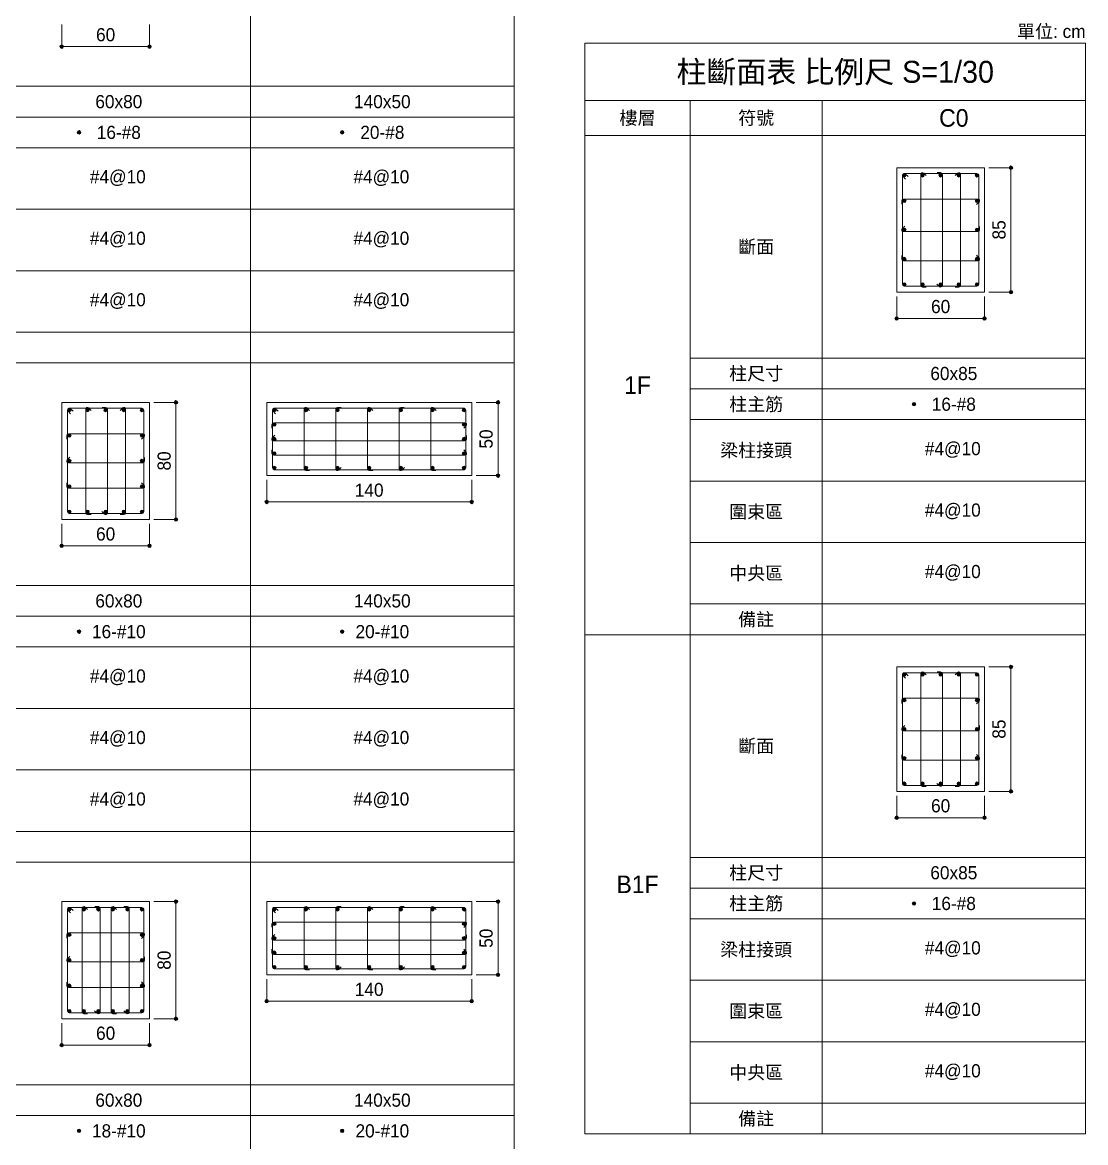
# Model space of a CAD drawing. Header units: millimetres. Extents: x 3243 to 4841, y 1871 to 4207.
# Drawn here: x 4042 to 4841, y 2785 to 3627 of the extents above; entities that cross this region are included whole.
import ezdxf
from ezdxf.enums import TextEntityAlignment as Align

# ---------------------------------------------------------------- set-up
doc = ezdxf.new("R2010")
doc.units = ezdxf.units.MM
for name, color, linetype, lineweight in [('101', 1, 'Continuous', 0), ('26', 1, 'Continuous', 15), ('27', 3, 'Continuous', 15), ('DIM', 7, 'Continuous', 15), ('FL', 4, 'Continuous', 0), ('MAIN', 2, 'Continuous', 15), ('MAINBAR', 2, 'Continuous', 0), ('SECTTXT', 2, 'Continuous', 0), ('STIRRUP', 2, 'Continuous', 15), ('SYMBOL', 7, 'Continuous', 0), ('TEXT', 2, 'Continuous', 0), ('TIES', 3, 'Continuous', 0)]:
    doc.layers.add(name, color=color, linetype=linetype, lineweight=lineweight)
doc.styles.add('圖名', font='', dxfattribs={"height": 50})
doc.styles.add('斷面標註30', font='', dxfattribs={"height": 30})
doc.styles.add('構件符號', font='', dxfattribs={"height": 40})
doc.styles.add('樓層符號', font='', dxfattribs={"height": 40})
doc.styles.add('註解', font='', dxfattribs={"height": 40})
doc.styles.add('項目欄', font='', dxfattribs={"height": 30})
doc.styles.get('圖名').set_extended_font_data('新細明體')
doc.styles.get('斷面標註30').set_extended_font_data('新細明體')
doc.styles.get('構件符號').set_extended_font_data('新細明體')
doc.styles.get('樓層符號').set_extended_font_data('新細明體')
doc.styles.get('註解').set_extended_font_data('新細明體')
doc.styles.get('項目欄').set_extended_font_data('新細明體')

# ---------------------------------------------------------------- blocks, each defined once
blk = doc.blocks.new('VDDIM_CIRCLE')
h = blk.add_hatch(color=256)
edge = h.paths.add_edge_path()
edge.add_arc((0, 0), 0.5, 0, 180)
edge.add_arc((0, 0), 0.5, 180, 360)
h = blk.add_hatch(color=256)
edge = h.paths.add_edge_path()
edge.add_arc((0, 0), 0.5, 0, 180)
edge.add_arc((0, 0), 0.5, 180, 360)
blk.add_line((-0.5, 0), (-1, 0))
blk.add_line((-0.5, 0), (-1, 0))
blk.add_circle((0, 0), 0.5)
blk.add_circle((0, 0), 0.5)

msp = doc.modelspace()

# ---------------------------------------------------------------- hatches: boundary and pattern name
at = {"layer": 'MAIN'}
h = msp.add_hatch(color=256, dxfattribs=at)
edge = h.paths.add_edge_path()
edge.add_arc((4084.79, 3544.66), 1.32, 0, 180)
edge.add_arc((4084.79, 3544.66), 1.32, 180, 360)
h = msp.add_hatch(color=256, dxfattribs=at)
edge = h.paths.add_edge_path()
edge.add_arc((4282.54, 3544.66), 1.32, 0, 180)
edge.add_arc((4282.54, 3544.66), 1.32, 180, 360)
h = msp.add_hatch(color=256, dxfattribs=at)
edge = h.paths.add_edge_path()
edge.add_arc((4704.85, 3512.4), 1.32, 0, 180)
edge.add_arc((4704.85, 3512.4), 1.32, 180, 360)
h = msp.add_hatch(color=256, dxfattribs=at)
edge = h.paths.add_edge_path()
edge.add_arc((4718.49, 3512.4), 1.32, 0, 180)
edge.add_arc((4718.49, 3512.4), 1.32, 180, 360)
h = msp.add_hatch(color=256, dxfattribs=at)
edge = h.paths.add_edge_path()
edge.add_arc((4732.13, 3512.4), 1.32, 0, 180)
edge.add_arc((4732.13, 3512.4), 1.32, 180, 360)
h = msp.add_hatch(color=256, dxfattribs=at)
edge = h.paths.add_edge_path()
edge.add_arc((4745.77, 3512.4), 1.32, 0, 180)
edge.add_arc((4745.77, 3512.4), 1.32, 180, 360)
h = msp.add_hatch(color=256, dxfattribs=at)
edge = h.paths.add_edge_path()
edge.add_arc((4759.41, 3512.4), 1.32, 0, 180)
edge.add_arc((4759.41, 3512.4), 1.32, 180, 360)
h = msp.add_hatch(color=256, dxfattribs=at)
edge = h.paths.add_edge_path()
edge.add_arc((4704.85, 3493.26), 1.32, 0, 180)
edge.add_arc((4704.85, 3493.26), 1.32, 180, 360)
h = msp.add_hatch(color=256, dxfattribs=at)
edge = h.paths.add_edge_path()
edge.add_arc((4759.41, 3493.26), 1.32, 0, 180)
edge.add_arc((4759.41, 3493.26), 1.32, 180, 360)
h = msp.add_hatch(color=256, dxfattribs=at)
edge = h.paths.add_edge_path()
edge.add_arc((4704.85, 3471.37), 1.32, 0, 180)
edge.add_arc((4704.85, 3471.37), 1.32, 180, 360)
h = msp.add_hatch(color=256, dxfattribs=at)
edge = h.paths.add_edge_path()
edge.add_arc((4759.41, 3471.37), 1.32, 0, 180)
edge.add_arc((4759.41, 3471.37), 1.32, 180, 360)
h = msp.add_hatch(color=256, dxfattribs=at)
edge = h.paths.add_edge_path()
edge.add_arc((4704.85, 3449.48), 1.32, 0, 180)
edge.add_arc((4704.85, 3449.48), 1.32, 180, 360)
h = msp.add_hatch(color=256, dxfattribs=at)
edge = h.paths.add_edge_path()
edge.add_arc((4759.41, 3449.48), 1.32, 0, 180)
edge.add_arc((4759.41, 3449.48), 1.32, 180, 360)
h = msp.add_hatch(color=256, dxfattribs=at)
edge = h.paths.add_edge_path()
edge.add_arc((4704.85, 3430.34), 1.32, 0, 180)
edge.add_arc((4704.85, 3430.34), 1.32, 180, 360)
h = msp.add_hatch(color=256, dxfattribs=at)
edge = h.paths.add_edge_path()
edge.add_arc((4718.49, 3430.34), 1.32, 0, 180)
edge.add_arc((4718.49, 3430.34), 1.32, 180, 360)
h = msp.add_hatch(color=256, dxfattribs=at)
edge = h.paths.add_edge_path()
edge.add_arc((4732.13, 3430.34), 1.32, 0, 180)
edge.add_arc((4732.13, 3430.34), 1.32, 180, 360)
h = msp.add_hatch(color=256, dxfattribs=at)
edge = h.paths.add_edge_path()
edge.add_arc((4745.77, 3430.34), 1.32, 0, 180)
edge.add_arc((4745.77, 3430.34), 1.32, 180, 360)
h = msp.add_hatch(color=256, dxfattribs=at)
edge = h.paths.add_edge_path()
edge.add_arc((4759.41, 3430.34), 1.32, 0, 180)
edge.add_arc((4759.41, 3430.34), 1.32, 180, 360)
h = msp.add_hatch(color=256, dxfattribs=at)
edge = h.paths.add_edge_path()
edge.add_arc((4077.51, 3335.99), 1.32, 0, 180)
edge.add_arc((4077.51, 3335.99), 1.32, 180, 360)
h = msp.add_hatch(color=256, dxfattribs=at)
edge = h.paths.add_edge_path()
edge.add_arc((4091.15, 3335.99), 1.32, 0, 180)
edge.add_arc((4091.15, 3335.99), 1.32, 180, 360)
h = msp.add_hatch(color=256, dxfattribs=at)
edge = h.paths.add_edge_path()
edge.add_arc((4104.79, 3335.99), 1.32, 0, 180)
edge.add_arc((4104.79, 3335.99), 1.32, 180, 360)
h = msp.add_hatch(color=256, dxfattribs=at)
edge = h.paths.add_edge_path()
edge.add_arc((4118.43, 3335.99), 1.32, 0, 180)
edge.add_arc((4118.43, 3335.99), 1.32, 180, 360)
h = msp.add_hatch(color=256, dxfattribs=at)
edge = h.paths.add_edge_path()
edge.add_arc((4132.07, 3335.99), 1.32, 0, 180)
edge.add_arc((4132.07, 3335.99), 1.32, 180, 360)
h = msp.add_hatch(color=256, dxfattribs=at)
edge = h.paths.add_edge_path()
edge.add_arc((4231.51, 3335.99), 1.32, 0, 180)
edge.add_arc((4231.51, 3335.99), 1.32, 180, 360)
h = msp.add_hatch(color=256, dxfattribs=at)
edge = h.paths.add_edge_path()
edge.add_arc((4255.27, 3335.99), 1.32, 0, 180)
edge.add_arc((4255.27, 3335.99), 1.32, 180, 360)
h = msp.add_hatch(color=256, dxfattribs=at)
edge = h.paths.add_edge_path()
edge.add_arc((4279.03, 3335.99), 1.32, 0, 180)
edge.add_arc((4279.03, 3335.99), 1.32, 180, 360)
h = msp.add_hatch(color=256, dxfattribs=at)
edge = h.paths.add_edge_path()
edge.add_arc((4302.79, 3335.99), 1.32, 0, 180)
edge.add_arc((4302.79, 3335.99), 1.32, 180, 360)
h = msp.add_hatch(color=256, dxfattribs=at)
edge = h.paths.add_edge_path()
edge.add_arc((4326.55, 3335.99), 1.32, 0, 180)
edge.add_arc((4326.55, 3335.99), 1.32, 180, 360)
h = msp.add_hatch(color=256, dxfattribs=at)
edge = h.paths.add_edge_path()
edge.add_arc((4350.31, 3335.99), 1.32, 0, 180)
edge.add_arc((4350.31, 3335.99), 1.32, 180, 360)
h = msp.add_hatch(color=256, dxfattribs=at)
edge = h.paths.add_edge_path()
edge.add_arc((4374.07, 3335.99), 1.32, 0, 180)
edge.add_arc((4374.07, 3335.99), 1.32, 180, 360)
h = msp.add_hatch(color=256, dxfattribs=at)
edge = h.paths.add_edge_path()
edge.add_arc((4712.13, 3340.36), 1.32, 0, 180)
edge.add_arc((4712.13, 3340.36), 1.32, 180, 360)
h = msp.add_hatch(color=256, dxfattribs=at)
edge = h.paths.add_edge_path()
edge.add_arc((4231.51, 3325.1), 1.32, 0, 180)
edge.add_arc((4231.51, 3325.1), 1.32, 180, 360)
h = msp.add_hatch(color=256, dxfattribs=at)
edge = h.paths.add_edge_path()
edge.add_arc((4374.07, 3325.1), 1.32, 0, 180)
edge.add_arc((4374.07, 3325.1), 1.32, 180, 360)
h = msp.add_hatch(color=256, dxfattribs=at)
edge = h.paths.add_edge_path()
edge.add_arc((4077.51, 3316.85), 1.32, 0, 180)
edge.add_arc((4077.51, 3316.85), 1.32, 180, 360)
h = msp.add_hatch(color=256, dxfattribs=at)
edge = h.paths.add_edge_path()
edge.add_arc((4132.07, 3316.85), 1.32, 0, 180)
edge.add_arc((4132.07, 3316.85), 1.32, 180, 360)
h = msp.add_hatch(color=256, dxfattribs=at)
edge = h.paths.add_edge_path()
edge.add_arc((4231.51, 3314.21), 1.32, 0, 180)
edge.add_arc((4231.51, 3314.21), 1.32, 180, 360)
h = msp.add_hatch(color=256, dxfattribs=at)
edge = h.paths.add_edge_path()
edge.add_arc((4374.07, 3314.21), 1.32, 0, 180)
edge.add_arc((4374.07, 3314.21), 1.32, 180, 360)
h = msp.add_hatch(color=256, dxfattribs=at)
edge = h.paths.add_edge_path()
edge.add_arc((4231.51, 3303.32), 1.32, 0, 180)
edge.add_arc((4231.51, 3303.32), 1.32, 180, 360)
h = msp.add_hatch(color=256, dxfattribs=at)
edge = h.paths.add_edge_path()
edge.add_arc((4374.07, 3303.32), 1.32, 0, 180)
edge.add_arc((4374.07, 3303.32), 1.32, 180, 360)
h = msp.add_hatch(color=256, dxfattribs=at)
edge = h.paths.add_edge_path()
edge.add_arc((4077.51, 3297.71), 1.32, 0, 180)
edge.add_arc((4077.51, 3297.71), 1.32, 180, 360)
h = msp.add_hatch(color=256, dxfattribs=at)
edge = h.paths.add_edge_path()
edge.add_arc((4132.07, 3297.71), 1.32, 0, 180)
edge.add_arc((4132.07, 3297.71), 1.32, 180, 360)
h = msp.add_hatch(color=256, dxfattribs=at)
edge = h.paths.add_edge_path()
edge.add_arc((4231.51, 3292.43), 1.32, 0, 180)
edge.add_arc((4231.51, 3292.43), 1.32, 180, 360)
h = msp.add_hatch(color=256, dxfattribs=at)
edge = h.paths.add_edge_path()
edge.add_arc((4255.27, 3292.43), 1.32, 0, 180)
edge.add_arc((4255.27, 3292.43), 1.32, 180, 360)
h = msp.add_hatch(color=256, dxfattribs=at)
edge = h.paths.add_edge_path()
edge.add_arc((4279.03, 3292.43), 1.32, 0, 180)
edge.add_arc((4279.03, 3292.43), 1.32, 180, 360)
h = msp.add_hatch(color=256, dxfattribs=at)
edge = h.paths.add_edge_path()
edge.add_arc((4302.79, 3292.43), 1.32, 0, 180)
edge.add_arc((4302.79, 3292.43), 1.32, 180, 360)
h = msp.add_hatch(color=256, dxfattribs=at)
edge = h.paths.add_edge_path()
edge.add_arc((4326.55, 3292.43), 1.32, 0, 180)
edge.add_arc((4326.55, 3292.43), 1.32, 180, 360)
h = msp.add_hatch(color=256, dxfattribs=at)
edge = h.paths.add_edge_path()
edge.add_arc((4350.31, 3292.43), 1.32, 0, 180)
edge.add_arc((4350.31, 3292.43), 1.32, 180, 360)
h = msp.add_hatch(color=256, dxfattribs=at)
edge = h.paths.add_edge_path()
edge.add_arc((4374.07, 3292.43), 1.32, 0, 180)
edge.add_arc((4374.07, 3292.43), 1.32, 180, 360)
h = msp.add_hatch(color=256, dxfattribs=at)
edge = h.paths.add_edge_path()
edge.add_arc((4077.51, 3278.57), 1.32, 0, 180)
edge.add_arc((4077.51, 3278.57), 1.32, 180, 360)
h = msp.add_hatch(color=256, dxfattribs=at)
edge = h.paths.add_edge_path()
edge.add_arc((4132.07, 3278.57), 1.32, 0, 180)
edge.add_arc((4132.07, 3278.57), 1.32, 180, 360)
h = msp.add_hatch(color=256, dxfattribs=at)
edge = h.paths.add_edge_path()
edge.add_arc((4077.51, 3259.43), 1.32, 0, 180)
edge.add_arc((4077.51, 3259.43), 1.32, 180, 360)
h = msp.add_hatch(color=256, dxfattribs=at)
edge = h.paths.add_edge_path()
edge.add_arc((4091.15, 3259.43), 1.32, 0, 180)
edge.add_arc((4091.15, 3259.43), 1.32, 180, 360)
h = msp.add_hatch(color=256, dxfattribs=at)
edge = h.paths.add_edge_path()
edge.add_arc((4104.79, 3259.43), 1.32, 0, 180)
edge.add_arc((4104.79, 3259.43), 1.32, 180, 360)
h = msp.add_hatch(color=256, dxfattribs=at)
edge = h.paths.add_edge_path()
edge.add_arc((4118.43, 3259.43), 1.32, 0, 180)
edge.add_arc((4118.43, 3259.43), 1.32, 180, 360)
h = msp.add_hatch(color=256, dxfattribs=at)
edge = h.paths.add_edge_path()
edge.add_arc((4132.07, 3259.43), 1.32, 0, 180)
edge.add_arc((4132.07, 3259.43), 1.32, 180, 360)
h = msp.add_hatch(color=256, dxfattribs=at)
edge = h.paths.add_edge_path()
edge.add_arc((4084.79, 3169.45), 1.32, 0, 180)
edge.add_arc((4084.79, 3169.45), 1.32, 180, 360)
h = msp.add_hatch(color=256, dxfattribs=at)
edge = h.paths.add_edge_path()
edge.add_arc((4282.54, 3169.45), 1.32, 0, 180)
edge.add_arc((4282.54, 3169.45), 1.32, 180, 360)
h = msp.add_hatch(color=256, dxfattribs=at)
edge = h.paths.add_edge_path()
edge.add_arc((4704.85, 3137.19), 1.32, 0, 180)
edge.add_arc((4704.85, 3137.19), 1.32, 180, 360)
h = msp.add_hatch(color=256, dxfattribs=at)
edge = h.paths.add_edge_path()
edge.add_arc((4718.49, 3137.19), 1.32, 0, 180)
edge.add_arc((4718.49, 3137.19), 1.32, 180, 360)
h = msp.add_hatch(color=256, dxfattribs=at)
edge = h.paths.add_edge_path()
edge.add_arc((4732.13, 3137.19), 1.32, 0, 180)
edge.add_arc((4732.13, 3137.19), 1.32, 180, 360)
h = msp.add_hatch(color=256, dxfattribs=at)
edge = h.paths.add_edge_path()
edge.add_arc((4745.77, 3137.19), 1.32, 0, 180)
edge.add_arc((4745.77, 3137.19), 1.32, 180, 360)
h = msp.add_hatch(color=256, dxfattribs=at)
edge = h.paths.add_edge_path()
edge.add_arc((4759.41, 3137.19), 1.32, 0, 180)
edge.add_arc((4759.41, 3137.19), 1.32, 180, 360)
h = msp.add_hatch(color=256, dxfattribs=at)
edge = h.paths.add_edge_path()
edge.add_arc((4704.85, 3118.05), 1.32, 0, 180)
edge.add_arc((4704.85, 3118.05), 1.32, 180, 360)
h = msp.add_hatch(color=256, dxfattribs=at)
edge = h.paths.add_edge_path()
edge.add_arc((4759.41, 3118.05), 1.32, 0, 180)
edge.add_arc((4759.41, 3118.05), 1.32, 180, 360)
h = msp.add_hatch(color=256, dxfattribs=at)
edge = h.paths.add_edge_path()
edge.add_arc((4704.85, 3096.16), 1.32, 0, 180)
edge.add_arc((4704.85, 3096.16), 1.32, 180, 360)
h = msp.add_hatch(color=256, dxfattribs=at)
edge = h.paths.add_edge_path()
edge.add_arc((4759.41, 3096.16), 1.32, 0, 180)
edge.add_arc((4759.41, 3096.16), 1.32, 180, 360)
h = msp.add_hatch(color=256, dxfattribs=at)
edge = h.paths.add_edge_path()
edge.add_arc((4704.85, 3074.27), 1.32, 0, 180)
edge.add_arc((4704.85, 3074.27), 1.32, 180, 360)
h = msp.add_hatch(color=256, dxfattribs=at)
edge = h.paths.add_edge_path()
edge.add_arc((4759.41, 3074.27), 1.32, 0, 180)
edge.add_arc((4759.41, 3074.27), 1.32, 180, 360)
h = msp.add_hatch(color=256, dxfattribs=at)
edge = h.paths.add_edge_path()
edge.add_arc((4704.85, 3055.13), 1.32, 0, 180)
edge.add_arc((4704.85, 3055.13), 1.32, 180, 360)
h = msp.add_hatch(color=256, dxfattribs=at)
edge = h.paths.add_edge_path()
edge.add_arc((4718.49, 3055.13), 1.32, 0, 180)
edge.add_arc((4718.49, 3055.13), 1.32, 180, 360)
h = msp.add_hatch(color=256, dxfattribs=at)
edge = h.paths.add_edge_path()
edge.add_arc((4732.13, 3055.13), 1.32, 0, 180)
edge.add_arc((4732.13, 3055.13), 1.32, 180, 360)
h = msp.add_hatch(color=256, dxfattribs=at)
edge = h.paths.add_edge_path()
edge.add_arc((4745.77, 3055.13), 1.32, 0, 180)
edge.add_arc((4745.77, 3055.13), 1.32, 180, 360)
h = msp.add_hatch(color=256, dxfattribs=at)
edge = h.paths.add_edge_path()
edge.add_arc((4759.41, 3055.13), 1.32, 0, 180)
edge.add_arc((4759.41, 3055.13), 1.32, 180, 360)
h = msp.add_hatch(color=256, dxfattribs=at)
edge = h.paths.add_edge_path()
edge.add_arc((4712.13, 2965.15), 1.32, 0, 180)
edge.add_arc((4712.13, 2965.15), 1.32, 180, 360)
h = msp.add_hatch(color=256, dxfattribs=at)
edge = h.paths.add_edge_path()
edge.add_arc((4077.51, 2960.78), 1.32, 0, 180)
edge.add_arc((4077.51, 2960.78), 1.32, 180, 360)
h = msp.add_hatch(color=256, dxfattribs=at)
edge = h.paths.add_edge_path()
edge.add_arc((4088.42, 2960.78), 1.32, 0, 180)
edge.add_arc((4088.42, 2960.78), 1.32, 180, 360)
h = msp.add_hatch(color=256, dxfattribs=at)
edge = h.paths.add_edge_path()
edge.add_arc((4099.33, 2960.78), 1.32, 0, 180)
edge.add_arc((4099.33, 2960.78), 1.32, 180, 360)
h = msp.add_hatch(color=256, dxfattribs=at)
edge = h.paths.add_edge_path()
edge.add_arc((4110.25, 2960.78), 1.32, 0, 180)
edge.add_arc((4110.25, 2960.78), 1.32, 180, 360)
h = msp.add_hatch(color=256, dxfattribs=at)
edge = h.paths.add_edge_path()
edge.add_arc((4121.16, 2960.78), 1.32, 0, 180)
edge.add_arc((4121.16, 2960.78), 1.32, 180, 360)
h = msp.add_hatch(color=256, dxfattribs=at)
edge = h.paths.add_edge_path()
edge.add_arc((4132.07, 2960.78), 1.32, 0, 180)
edge.add_arc((4132.07, 2960.78), 1.32, 180, 360)
h = msp.add_hatch(color=256, dxfattribs=at)
edge = h.paths.add_edge_path()
edge.add_arc((4231.51, 2960.78), 1.32, 0, 180)
edge.add_arc((4231.51, 2960.78), 1.32, 180, 360)
h = msp.add_hatch(color=256, dxfattribs=at)
edge = h.paths.add_edge_path()
edge.add_arc((4255.27, 2960.78), 1.32, 0, 180)
edge.add_arc((4255.27, 2960.78), 1.32, 180, 360)
h = msp.add_hatch(color=256, dxfattribs=at)
edge = h.paths.add_edge_path()
edge.add_arc((4279.03, 2960.78), 1.32, 0, 180)
edge.add_arc((4279.03, 2960.78), 1.32, 180, 360)
h = msp.add_hatch(color=256, dxfattribs=at)
edge = h.paths.add_edge_path()
edge.add_arc((4302.79, 2960.78), 1.32, 0, 180)
edge.add_arc((4302.79, 2960.78), 1.32, 180, 360)
h = msp.add_hatch(color=256, dxfattribs=at)
edge = h.paths.add_edge_path()
edge.add_arc((4326.55, 2960.78), 1.32, 0, 180)
edge.add_arc((4326.55, 2960.78), 1.32, 180, 360)
h = msp.add_hatch(color=256, dxfattribs=at)
edge = h.paths.add_edge_path()
edge.add_arc((4350.31, 2960.78), 1.32, 0, 180)
edge.add_arc((4350.31, 2960.78), 1.32, 180, 360)
h = msp.add_hatch(color=256, dxfattribs=at)
edge = h.paths.add_edge_path()
edge.add_arc((4374.07, 2960.78), 1.32, 0, 180)
edge.add_arc((4374.07, 2960.78), 1.32, 180, 360)
h = msp.add_hatch(color=256, dxfattribs=at)
edge = h.paths.add_edge_path()
edge.add_arc((4231.51, 2949.89), 1.32, 0, 180)
edge.add_arc((4231.51, 2949.89), 1.32, 180, 360)
h = msp.add_hatch(color=256, dxfattribs=at)
edge = h.paths.add_edge_path()
edge.add_arc((4374.07, 2949.89), 1.32, 0, 180)
edge.add_arc((4374.07, 2949.89), 1.32, 180, 360)
h = msp.add_hatch(color=256, dxfattribs=at)
edge = h.paths.add_edge_path()
edge.add_arc((4077.51, 2941.64), 1.32, 0, 180)
edge.add_arc((4077.51, 2941.64), 1.32, 180, 360)
h = msp.add_hatch(color=256, dxfattribs=at)
edge = h.paths.add_edge_path()
edge.add_arc((4132.07, 2941.64), 1.32, 0, 180)
edge.add_arc((4132.07, 2941.64), 1.32, 180, 360)
h = msp.add_hatch(color=256, dxfattribs=at)
edge = h.paths.add_edge_path()
edge.add_arc((4231.51, 2939), 1.32, 0, 180)
edge.add_arc((4231.51, 2939), 1.32, 180, 360)
h = msp.add_hatch(color=256, dxfattribs=at)
edge = h.paths.add_edge_path()
edge.add_arc((4374.07, 2939), 1.32, 0, 180)
edge.add_arc((4374.07, 2939), 1.32, 180, 360)
h = msp.add_hatch(color=256, dxfattribs=at)
edge = h.paths.add_edge_path()
edge.add_arc((4077.51, 2922.5), 1.32, 0, 180)
edge.add_arc((4077.51, 2922.5), 1.32, 180, 360)
h = msp.add_hatch(color=256, dxfattribs=at)
edge = h.paths.add_edge_path()
edge.add_arc((4132.07, 2922.5), 1.32, 0, 180)
edge.add_arc((4132.07, 2922.5), 1.32, 180, 360)
h = msp.add_hatch(color=256, dxfattribs=at)
edge = h.paths.add_edge_path()
edge.add_arc((4231.51, 2928.11), 1.32, 0, 180)
edge.add_arc((4231.51, 2928.11), 1.32, 180, 360)
h = msp.add_hatch(color=256, dxfattribs=at)
edge = h.paths.add_edge_path()
edge.add_arc((4374.07, 2928.11), 1.32, 0, 180)
edge.add_arc((4374.07, 2928.11), 1.32, 180, 360)
h = msp.add_hatch(color=256, dxfattribs=at)
edge = h.paths.add_edge_path()
edge.add_arc((4231.51, 2917.22), 1.32, 0, 180)
edge.add_arc((4231.51, 2917.22), 1.32, 180, 360)
h = msp.add_hatch(color=256, dxfattribs=at)
edge = h.paths.add_edge_path()
edge.add_arc((4255.27, 2917.22), 1.32, 0, 180)
edge.add_arc((4255.27, 2917.22), 1.32, 180, 360)
h = msp.add_hatch(color=256, dxfattribs=at)
edge = h.paths.add_edge_path()
edge.add_arc((4279.03, 2917.22), 1.32, 0, 180)
edge.add_arc((4279.03, 2917.22), 1.32, 180, 360)
h = msp.add_hatch(color=256, dxfattribs=at)
edge = h.paths.add_edge_path()
edge.add_arc((4302.79, 2917.22), 1.32, 0, 180)
edge.add_arc((4302.79, 2917.22), 1.32, 180, 360)
h = msp.add_hatch(color=256, dxfattribs=at)
edge = h.paths.add_edge_path()
edge.add_arc((4326.55, 2917.22), 1.32, 0, 180)
edge.add_arc((4326.55, 2917.22), 1.32, 180, 360)
h = msp.add_hatch(color=256, dxfattribs=at)
edge = h.paths.add_edge_path()
edge.add_arc((4350.31, 2917.22), 1.32, 0, 180)
edge.add_arc((4350.31, 2917.22), 1.32, 180, 360)
h = msp.add_hatch(color=256, dxfattribs=at)
edge = h.paths.add_edge_path()
edge.add_arc((4374.07, 2917.22), 1.32, 0, 180)
edge.add_arc((4374.07, 2917.22), 1.32, 180, 360)
h = msp.add_hatch(color=256, dxfattribs=at)
edge = h.paths.add_edge_path()
edge.add_arc((4077.51, 2903.36), 1.32, 0, 180)
edge.add_arc((4077.51, 2903.36), 1.32, 180, 360)
h = msp.add_hatch(color=256, dxfattribs=at)
edge = h.paths.add_edge_path()
edge.add_arc((4132.07, 2903.36), 1.32, 0, 180)
edge.add_arc((4132.07, 2903.36), 1.32, 180, 360)
h = msp.add_hatch(color=256, dxfattribs=at)
edge = h.paths.add_edge_path()
edge.add_arc((4077.51, 2884.22), 1.32, 0, 180)
edge.add_arc((4077.51, 2884.22), 1.32, 180, 360)
h = msp.add_hatch(color=256, dxfattribs=at)
edge = h.paths.add_edge_path()
edge.add_arc((4088.42, 2884.22), 1.32, 0, 180)
edge.add_arc((4088.42, 2884.22), 1.32, 180, 360)
h = msp.add_hatch(color=256, dxfattribs=at)
edge = h.paths.add_edge_path()
edge.add_arc((4099.33, 2884.22), 1.32, 0, 180)
edge.add_arc((4099.33, 2884.22), 1.32, 180, 360)
h = msp.add_hatch(color=256, dxfattribs=at)
edge = h.paths.add_edge_path()
edge.add_arc((4110.25, 2884.22), 1.32, 0, 180)
edge.add_arc((4110.25, 2884.22), 1.32, 180, 360)
h = msp.add_hatch(color=256, dxfattribs=at)
edge = h.paths.add_edge_path()
edge.add_arc((4121.16, 2884.22), 1.32, 0, 180)
edge.add_arc((4121.16, 2884.22), 1.32, 180, 360)
h = msp.add_hatch(color=256, dxfattribs=at)
edge = h.paths.add_edge_path()
edge.add_arc((4132.07, 2884.22), 1.32, 0, 180)
edge.add_arc((4132.07, 2884.22), 1.32, 180, 360)
h = msp.add_hatch(color=256, dxfattribs=at)
edge = h.paths.add_edge_path()
edge.add_arc((4084.79, 2794.24), 1.32, 0, 180)
edge.add_arc((4084.79, 2794.24), 1.32, 180, 360)
h = msp.add_hatch(color=256, dxfattribs=at)
edge = h.paths.add_edge_path()
edge.add_arc((4282.54, 2794.24), 1.32, 0, 180)
edge.add_arc((4282.54, 2794.24), 1.32, 180, 360)

# ---------------------------------------------------------------- linework, layer by layer
at = {"layer": '26'}
for p, q in [((4213.69, 3371.41), (4213.69, 3746.62)), ((4213.69, 3746.62), (4213.69, 3371.41)), ((4411.69, 3371.41), (4411.69, 3746.62)), ((4841.03, 3611.62), (4464.83, 3611.62)), ((4464.83, 3611.62), (4464.83, 3568.72)), ((4841.03, 3568.72), (4841.03, 3611.62)), ((4015.69, 3579.31), (4213.69, 3579.31)), ((4213.69, 3579.31), (4411.69, 3579.31)), ((4464.83, 3542.32), (4464.83, 3568.72)), ((4464.83, 3568.72), (4841.03, 3568.72)), ((4544.03, 3542.32), (4544.03, 3568.72)), ((4643.03, 3542.32), (4643.03, 3568.72)), ((4841.03, 3542.32), (4841.03, 3568.72)), ((4015.69, 3556.21), (4213.69, 3556.21)), ((4213.69, 3556.21), (4411.69, 3556.21)), ((4464.83, 3542.32), (4544.03, 3542.32)), ((4544.03, 3542.32), (4464.83, 3542.32)), ((4464.83, 3542.32), (4464.83, 3167.11)), ((4544.03, 3542.32), (4643.03, 3542.32)), ((4643.03, 3542.32), (4544.03, 3542.32)), ((4544.03, 3542.32), (4544.03, 3167.11)), ((4544.03, 3167.11), (4544.03, 3542.32)), ((4643.03, 3542.32), (4841.03, 3542.32)), ((4841.03, 3542.32), (4643.03, 3542.32)), ((4643.03, 3542.32), (4643.03, 3167.11)), ((4643.03, 3167.11), (4643.03, 3542.32)), ((4841.03, 3167.11), (4841.03, 3542.32)), ((4015.69, 3533.11), (4213.69, 3533.11)), ((4213.69, 3533.11), (4411.69, 3533.11)), ((4015.69, 3486.91), (4213.69, 3486.91)), ((4213.69, 3486.91), (4411.69, 3486.91)), ((4015.69, 3440.71), (4213.69, 3440.71)), ((4213.69, 3440.71), (4411.69, 3440.71)), ((4015.69, 3394.51), (4213.69, 3394.51)), ((4213.69, 3394.51), (4411.69, 3394.51)), ((4213.69, 3371.41), (4015.69, 3371.41)), ((4015.69, 3371.41), (4213.69, 3371.41)), ((4213.69, 2996.2), (4213.69, 3371.41)), ((4213.69, 3371.41), (4411.69, 3371.41)), ((4411.69, 3371.41), (4213.69, 3371.41)), ((4213.69, 3371.41), (4213.69, 2996.2)), ((4411.69, 2996.2), (4411.69, 3371.41)), ((4544.03, 3375.01), (4643.03, 3375.01)), ((4643.03, 3375.01), (4841.03, 3375.01)), ((4544.03, 3351.91), (4643.03, 3351.91)), ((4643.03, 3351.91), (4841.03, 3351.91)), ((4544.03, 3328.81), (4643.03, 3328.81)), ((4643.03, 3328.81), (4841.03, 3328.81)), ((4544.03, 3282.61), (4643.03, 3282.61)), ((4643.03, 3282.61), (4841.03, 3282.61)), ((4544.03, 3236.41), (4643.03, 3236.41)), ((4643.03, 3236.41), (4841.03, 3236.41)), ((4015.69, 3204.1), (4213.69, 3204.1)), ((4213.69, 3204.1), (4411.69, 3204.1)), ((4544.03, 3190.21), (4643.03, 3190.21)), ((4643.03, 3190.21), (4841.03, 3190.21)), ((4015.69, 3181), (4213.69, 3181)), ((4213.69, 3181), (4411.69, 3181)), ((4464.83, 3167.11), (4544.03, 3167.11)), ((4544.03, 3167.11), (4464.83, 3167.11)), ((4464.83, 3167.11), (4464.83, 2791.9)), ((4544.03, 3167.11), (4643.03, 3167.11)), ((4544.03, 2791.9), (4544.03, 3167.11)), ((4643.03, 3167.11), (4544.03, 3167.11)), ((4544.03, 3167.11), (4544.03, 2791.9)), ((4643.03, 3167.11), (4841.03, 3167.11)), ((4841.03, 3167.11), (4643.03, 3167.11)), ((4643.03, 3167.11), (4643.03, 2791.9)), ((4643.03, 2791.9), (4643.03, 3167.11)), ((4841.03, 2791.9), (4841.03, 3167.11)), ((4015.69, 3157.9), (4213.69, 3157.9)), ((4213.69, 3157.9), (4411.69, 3157.9)), ((4015.69, 3111.7), (4213.69, 3111.7)), ((4213.69, 3111.7), (4411.69, 3111.7)), ((4015.69, 3065.5), (4213.69, 3065.5)), ((4213.69, 3065.5), (4411.69, 3065.5)), ((4015.69, 3019.3), (4213.69, 3019.3)), ((4213.69, 3019.3), (4411.69, 3019.3)), ((4544.03, 2999.8), (4643.03, 2999.8)), ((4643.03, 2999.8), (4841.03, 2999.8)), ((4015.69, 2996.2), (4213.69, 2996.2)), ((4015.69, 2996.2), (4213.69, 2996.2)), ((4213.69, 2996.2), (4015.69, 2996.2)), ((4213.69, 2996.2), (4411.69, 2996.2)), ((4213.69, 2620.99), (4213.69, 2996.2)), ((4213.69, 2996.2), (4411.69, 2996.2)), ((4411.69, 2996.2), (4213.69, 2996.2)), ((4213.69, 2996.2), (4213.69, 2620.99)), ((4411.69, 2620.99), (4411.69, 2996.2)), ((4544.03, 2976.7), (4643.03, 2976.7)), ((4643.03, 2976.7), (4841.03, 2976.7)), ((4544.03, 2953.6), (4643.03, 2953.6)), ((4643.03, 2953.6), (4841.03, 2953.6)), ((4544.03, 2907.4), (4643.03, 2907.4)), ((4643.03, 2907.4), (4841.03, 2907.4)), ((4544.03, 2861.2), (4643.03, 2861.2)), ((4643.03, 2861.2), (4841.03, 2861.2)), ((4015.69, 2828.89), (4213.69, 2828.89)), ((4213.69, 2828.89), (4411.69, 2828.89)), ((4544.03, 2815), (4643.03, 2815)), ((4643.03, 2815), (4841.03, 2815)), ((4015.69, 2805.79), (4213.69, 2805.79)), ((4213.69, 2805.79), (4411.69, 2805.79)), ((4464.83, 2791.9), (4544.03, 2791.9)), ((4544.03, 2791.9), (4643.03, 2791.9)), ((4643.03, 2791.9), (4841.03, 2791.9))]:
    msp.add_line(p, q, dxfattribs=at)
at = {"layer": '27'}
for p, q in [((4699.13, 3424.62), (4699.13, 3518.12)), ((4699.13, 3518.12), (4765.13, 3518.12)), ((4765.13, 3518.12), (4765.13, 3424.62)), ((4765.13, 3424.62), (4699.13, 3424.62)), ((4071.79, 3253.71), (4071.79, 3341.71)), ((4071.79, 3341.71), (4137.79, 3341.71)), ((4137.79, 3341.71), (4137.79, 3253.71)), ((4225.79, 3286.71), (4225.79, 3341.71)), ((4225.79, 3341.71), (4379.79, 3341.71)), ((4379.79, 3341.71), (4379.79, 3286.71)), ((4379.79, 3286.71), (4225.79, 3286.71)), ((4137.79, 3253.71), (4071.79, 3253.71)), ((4699.13, 3049.41), (4699.13, 3142.91)), ((4699.13, 3142.91), (4765.13, 3142.91)), ((4765.13, 3142.91), (4765.13, 3049.41)), ((4765.13, 3049.41), (4699.13, 3049.41)), ((4071.79, 2878.5), (4071.79, 2966.5)), ((4071.79, 2966.5), (4137.79, 2966.5)), ((4137.79, 2966.5), (4137.79, 2878.5)), ((4225.79, 2911.5), (4225.79, 2966.5)), ((4225.79, 2966.5), (4379.79, 2966.5)), ((4379.79, 2966.5), (4379.79, 2911.5)), ((4379.79, 2911.5), (4225.79, 2911.5)), ((4137.79, 2878.5), (4071.79, 2878.5))]:
    msp.add_line(p, q, dxfattribs=at)
at = {"layer": 'DIM'}
for p, q in [((4071.79, 3625.62), (4071.79, 3609.12)), ((4137.79, 3625.62), (4137.79, 3609.12)), ((4074.43, 3609.12), (4135.15, 3609.12)), ((4768.43, 3518.12), (4784.93, 3518.12)), ((4784.93, 3515.48), (4784.93, 3427.26)), ((4699.13, 3421.32), (4699.13, 3404.82)), ((4765.13, 3421.32), (4765.13, 3404.82)), ((4768.43, 3424.62), (4784.93, 3424.62)), ((4701.77, 3404.82), (4762.49, 3404.82)), ((4141.09, 3341.71), (4157.59, 3341.71)), ((4157.59, 3339.07), (4157.59, 3256.35)), ((4383.09, 3341.71), (4399.59, 3341.71)), ((4399.59, 3339.07), (4399.59, 3289.35)), ((4225.79, 3283.41), (4225.79, 3266.91)), ((4379.79, 3283.41), (4379.79, 3266.91)), ((4383.09, 3286.71), (4399.59, 3286.71)), ((4228.43, 3266.91), (4377.15, 3266.91)), ((4071.79, 3250.41), (4071.79, 3233.91)), ((4137.79, 3250.41), (4137.79, 3233.91)), ((4141.09, 3253.71), (4157.59, 3253.71)), ((4074.43, 3233.91), (4135.15, 3233.91)), ((4768.43, 3142.91), (4784.93, 3142.91)), ((4784.93, 3140.27), (4784.93, 3052.05)), ((4768.43, 3049.41), (4784.93, 3049.41)), ((4699.13, 3046.11), (4699.13, 3029.61)), ((4765.13, 3046.11), (4765.13, 3029.61)), ((4701.77, 3029.61), (4762.49, 3029.61)), ((4141.09, 2966.5), (4157.59, 2966.5)), ((4157.59, 2963.86), (4157.59, 2881.14)), ((4383.09, 2966.5), (4399.59, 2966.5)), ((4399.59, 2963.86), (4399.59, 2914.14)), ((4225.79, 2908.2), (4225.79, 2891.7)), ((4379.79, 2908.2), (4379.79, 2891.7)), ((4383.09, 2911.5), (4399.59, 2911.5)), ((4228.43, 2891.7), (4377.15, 2891.7)), ((4071.79, 2875.2), (4071.79, 2858.7)), ((4137.79, 2875.2), (4137.79, 2858.7)), ((4141.09, 2878.5), (4157.59, 2878.5)), ((4074.43, 2858.7), (4135.15, 2858.7))]:
    msp.add_line(p, q, dxfattribs=at)
at = {"layer": 'MAIN'}
for centre in [(4084.79, 3544.66), (4282.54, 3544.66), (4704.85, 3512.4), (4718.49, 3512.4), (4732.13, 3512.4), (4745.77, 3512.4), (4759.41, 3512.4), (4704.85, 3493.26), (4759.41, 3493.26), (4704.85, 3471.37), (4759.41, 3471.37), (4704.85, 3449.48), (4759.41, 3449.48), (4704.85, 3430.34), (4718.49, 3430.34), (4732.13, 3430.34), (4745.77, 3430.34), (4759.41, 3430.34), (4077.51, 3335.99), (4091.15, 3335.99), (4104.79, 3335.99), (4118.43, 3335.99), (4132.07, 3335.99), (4231.51, 3335.99), (4255.27, 3335.99), (4279.03, 3335.99), (4302.79, 3335.99), (4326.55, 3335.99), (4350.31, 3335.99), (4374.07, 3335.99), (4712.13, 3340.36), (4231.51, 3325.1), (4374.07, 3325.1), (4077.51, 3316.85), (4132.07, 3316.85), (4231.51, 3314.21), (4374.07, 3314.21), (4231.51, 3303.32), (4374.07, 3303.32), (4077.51, 3297.71), (4132.07, 3297.71), (4231.51, 3292.43), (4255.27, 3292.43), (4279.03, 3292.43), (4302.79, 3292.43), (4326.55, 3292.43), (4350.31, 3292.43), (4374.07, 3292.43), (4077.51, 3278.57), (4132.07, 3278.57), (4077.51, 3259.43), (4091.15, 3259.43), (4104.79, 3259.43), (4118.43, 3259.43), (4132.07, 3259.43), (4084.79, 3169.45), (4282.54, 3169.45), (4704.85, 3137.19), (4718.49, 3137.19), (4732.13, 3137.19), (4745.77, 3137.19), (4759.41, 3137.19), (4704.85, 3118.05), (4759.41, 3118.05), (4704.85, 3096.16), (4759.41, 3096.16), (4704.85, 3074.27), (4759.41, 3074.27), (4704.85, 3055.13), (4718.49, 3055.13), (4732.13, 3055.13), (4745.77, 3055.13), (4759.41, 3055.13), (4712.13, 2965.15), (4077.51, 2960.78), (4088.42, 2960.78), (4099.33, 2960.78), (4110.25, 2960.78), (4121.16, 2960.78), (4132.07, 2960.78), (4231.51, 2960.78), (4255.27, 2960.78), (4279.03, 2960.78), (4302.79, 2960.78), (4326.55, 2960.78), (4350.31, 2960.78), (4374.07, 2960.78), (4231.51, 2949.89), (4374.07, 2949.89), (4077.51, 2941.64), (4132.07, 2941.64), (4231.51, 2939), (4374.07, 2939), (4077.51, 2922.5), (4132.07, 2922.5), (4231.51, 2928.11), (4374.07, 2928.11), (4231.51, 2917.22), (4255.27, 2917.22), (4279.03, 2917.22), (4302.79, 2917.22), (4326.55, 2917.22), (4350.31, 2917.22), (4374.07, 2917.22), (4077.51, 2903.36), (4132.07, 2903.36), (4077.51, 2884.22), (4088.42, 2884.22), (4099.33, 2884.22), (4110.25, 2884.22), (4121.16, 2884.22), (4132.07, 2884.22), (4084.79, 2794.24), (4282.54, 2794.24)]:
    msp.add_circle(centre, 1.32, dxfattribs=at)
at = {"layer": 'STIRRUP', "linetype": 'Continuous'}
for p, q in [((4703.53, 3512.4), (4703.53, 3430.34)), ((4703.92, 3511.47), (4705.78, 3509.6)), ((4759.41, 3513.72), (4704.85, 3513.72)), ((4707.65, 3511.47), (4705.78, 3513.33)), ((4717.17, 3429.68), (4717.17, 3513.06)), ((4719.42, 3513.99), (4721.29, 3512.13)), ((4729.49, 3514.38), (4732.13, 3514.38)), ((4733.45, 3513.06), (4733.45, 3429.68)), ((4744.84, 3513.99), (4742.97, 3512.13)), ((4747.09, 3429.68), (4747.09, 3513.06)), ((4760.73, 3430.34), (4760.73, 3512.4)), ((4704.19, 3494.58), (4760.07, 3494.58)), ((4702.87, 3490.62), (4702.87, 3493.26)), ((4761, 3492.33), (4759.14, 3490.46)), ((4703.26, 3472.3), (4705.12, 3474.17)), ((4760.07, 3470.05), (4704.19, 3470.05)), ((4761.39, 3474.01), (4761.39, 3471.37)), ((4702.87, 3452.12), (4702.87, 3449.48)), ((4761, 3450.41), (4759.14, 3452.28)), ((4704.19, 3448.16), (4760.07, 3448.16)), ((4704.85, 3429.02), (4759.41, 3429.02)), ((4721.13, 3428.36), (4718.49, 3428.36)), ((4731.2, 3428.75), (4729.33, 3430.61)), ((4743.13, 3428.36), (4745.77, 3428.36)), ((4076.19, 3335.99), (4076.19, 3259.43)), ((4076.58, 3335.06), (4078.44, 3333.19)), ((4132.07, 3337.31), (4077.51, 3337.31)), ((4080.31, 3335.06), (4078.44, 3336.93)), ((4089.83, 3258.77), (4089.83, 3336.65)), ((4092.08, 3337.59), (4093.95, 3335.72)), ((4102.15, 3337.97), (4104.79, 3337.97)), ((4106.11, 3336.65), (4106.11, 3258.77)), ((4117.5, 3337.59), (4115.63, 3335.72)), ((4119.75, 3258.77), (4119.75, 3336.65)), ((4133.39, 3259.43), (4133.39, 3335.99)), ((4230.19, 3335.99), (4230.19, 3292.43)), ((4230.58, 3335.06), (4232.44, 3333.19)), ((4374.07, 3337.31), (4231.51, 3337.31)), ((4234.31, 3335.06), (4232.44, 3336.93)), ((4253.95, 3291.77), (4253.95, 3336.65)), ((4256.2, 3337.59), (4258.07, 3335.72)), ((4277.71, 3336.65), (4277.71, 3291.77)), ((4281.67, 3337.97), (4279.03, 3337.97)), ((4301.47, 3291.77), (4301.47, 3336.65)), ((4303.72, 3337.59), (4305.59, 3335.72)), ((4325.23, 3336.65), (4325.23, 3291.77)), ((4329.19, 3337.97), (4326.55, 3337.97)), ((4348.99, 3291.77), (4348.99, 3336.65)), ((4351.24, 3337.59), (4353.11, 3335.72)), ((4375.39, 3292.43), (4375.39, 3335.99)), ((4231.06, 3326.42), (4374.73, 3326.42)), ((4076.85, 3318.17), (4132.73, 3318.17)), ((4229.74, 3322.46), (4229.74, 3325.1)), ((4375.66, 3324.17), (4373.8, 3322.3)), ((4075.53, 3314.21), (4075.53, 3316.85)), ((4133.66, 3315.92), (4131.8, 3314.05)), ((4229.92, 3315.15), (4231.78, 3317.01)), ((4374.52, 3312.89), (4230.85, 3312.89)), ((4375.84, 3316.85), (4375.84, 3314.21)), ((4075.92, 3298.65), (4077.78, 3300.51)), ((4134.05, 3300.35), (4134.05, 3297.71)), ((4229.74, 3305.96), (4229.74, 3303.32)), ((4231.06, 3302), (4374.73, 3302)), ((4375.66, 3304.26), (4373.8, 3306.12)), ((4132.73, 3296.39), (4076.85, 3296.39)), ((4279.96, 3290.84), (4281.83, 3292.71)), ((4327.48, 3290.84), (4329.35, 3292.71)), ((4231.51, 3291.11), (4374.07, 3291.11)), ((4257.91, 3290.45), (4255.27, 3290.45)), ((4305.43, 3290.45), (4302.79, 3290.45)), ((4352.95, 3290.45), (4350.31, 3290.45)), ((4075.53, 3281.21), (4075.53, 3278.57)), ((4076.85, 3277.25), (4132.73, 3277.25)), ((4133.66, 3279.51), (4131.8, 3281.37)), ((4103.86, 3257.84), (4101.99, 3259.71)), ((4077.51, 3258.11), (4132.07, 3258.11)), ((4093.79, 3257.45), (4091.15, 3257.45)), ((4115.79, 3257.45), (4118.43, 3257.45)), ((4703.53, 3137.19), (4703.53, 3055.13)), ((4703.92, 3136.26), (4705.78, 3134.39)), ((4759.41, 3138.51), (4704.85, 3138.51)), ((4707.65, 3136.26), (4705.78, 3138.12)), ((4717.17, 3054.47), (4717.17, 3137.85)), ((4719.42, 3138.78), (4721.29, 3136.92)), ((4729.49, 3139.17), (4732.13, 3139.17)), ((4733.45, 3137.85), (4733.45, 3054.47)), ((4744.84, 3138.78), (4742.97, 3136.92)), ((4747.09, 3054.47), (4747.09, 3137.85)), ((4760.73, 3055.13), (4760.73, 3137.19)), ((4702.87, 3115.41), (4702.87, 3118.05)), ((4704.19, 3119.37), (4760.07, 3119.37)), ((4761, 3117.12), (4759.14, 3115.25)), ((4703.26, 3097.09), (4705.12, 3098.96)), ((4761.39, 3098.8), (4761.39, 3096.16)), ((4760.07, 3094.84), (4704.19, 3094.84)), ((4702.87, 3076.91), (4702.87, 3074.27)), ((4704.19, 3072.95), (4760.07, 3072.95)), ((4761, 3075.2), (4759.14, 3077.07)), ((4704.85, 3053.81), (4759.41, 3053.81)), ((4721.13, 3053.15), (4718.49, 3053.15)), ((4731.2, 3053.54), (4729.33, 3055.4)), ((4743.13, 3053.15), (4745.77, 3053.15)), ((4076.19, 2960.78), (4076.19, 2884.22)), ((4076.58, 2959.85), (4078.44, 2957.98)), ((4132.07, 2962.1), (4077.51, 2962.1)), ((4080.31, 2959.85), (4078.44, 2961.72)), ((4087.1, 2883.56), (4087.1, 2961.44)), ((4089.35, 2962.38), (4091.22, 2960.51)), ((4096.69, 2962.76), (4099.33, 2962.76)), ((4100.65, 2961.44), (4100.65, 2883.56)), ((4108.93, 2883.56), (4108.93, 2961.44)), ((4111.18, 2962.38), (4113.05, 2960.51)), ((4118.52, 2962.76), (4121.16, 2962.76)), ((4122.48, 2961.44), (4122.48, 2883.56)), ((4133.39, 2884.22), (4133.39, 2960.78)), ((4230.19, 2960.78), (4230.19, 2917.22)), ((4230.58, 2959.85), (4232.44, 2957.98)), ((4374.07, 2962.1), (4231.51, 2962.1)), ((4234.31, 2959.85), (4232.44, 2961.72)), ((4253.95, 2916.56), (4253.95, 2961.44)), ((4256.2, 2962.38), (4258.07, 2960.51)), ((4277.71, 2961.44), (4277.71, 2916.56)), ((4281.67, 2962.76), (4279.03, 2962.76)), ((4301.47, 2916.56), (4301.47, 2961.44)), ((4303.72, 2962.38), (4305.59, 2960.51)), ((4325.23, 2961.44), (4325.23, 2916.56)), ((4329.19, 2962.76), (4326.55, 2962.76)), ((4348.99, 2916.56), (4348.99, 2961.44)), ((4351.24, 2962.38), (4353.11, 2960.51)), ((4375.39, 2917.22), (4375.39, 2960.78)), ((4229.74, 2947.25), (4229.74, 2949.89)), ((4231.06, 2951.21), (4374.73, 2951.21)), ((4375.66, 2948.96), (4373.8, 2947.09)), ((4075.53, 2939), (4075.53, 2941.64)), ((4076.85, 2942.96), (4132.73, 2942.96)), ((4133.66, 2940.71), (4131.8, 2938.84)), ((4229.92, 2939.94), (4231.78, 2941.8)), ((4375.84, 2941.64), (4375.84, 2939)), ((4229.74, 2930.75), (4229.74, 2928.11)), ((4374.52, 2937.68), (4230.85, 2937.68)), ((4375.66, 2929.05), (4373.8, 2930.91)), ((4075.92, 2923.44), (4077.78, 2925.3)), ((4134.05, 2925.14), (4134.05, 2922.5)), ((4231.06, 2926.79), (4374.73, 2926.79)), ((4132.73, 2921.18), (4076.85, 2921.18)), ((4231.51, 2915.9), (4374.07, 2915.9)), ((4257.91, 2915.24), (4255.27, 2915.24)), ((4279.96, 2915.63), (4281.83, 2917.5)), ((4305.43, 2915.24), (4302.79, 2915.24)), ((4327.48, 2915.63), (4329.35, 2917.5)), ((4352.95, 2915.24), (4350.31, 2915.24)), ((4075.53, 2906), (4075.53, 2903.36)), ((4133.66, 2904.3), (4131.8, 2906.16)), ((4076.85, 2902.04), (4132.73, 2902.04)), ((4077.51, 2882.9), (4132.07, 2882.9)), ((4091.06, 2882.24), (4088.42, 2882.24)), ((4098.4, 2882.63), (4096.53, 2884.5)), ((4112.89, 2882.24), (4110.25, 2882.24)), ((4120.22, 2882.63), (4118.36, 2884.5))]:
    msp.add_line(p, q, dxfattribs=at)
for centre, start, end in [((4704.85, 3512.4), 45, 180), ((4704.85, 3512.4), 90, 225), ((4718.49, 3513.06), 45, 180), ((4732.13, 3513.06), 0, 90), ((4745.77, 3513.06), 360, 135), ((4759.41, 3512.4), 0, 90), ((4704.19, 3493.26), 90, 180), ((4760.07, 3493.26), 315, 90), ((4704.19, 3471.37), 135, 270), ((4760.07, 3471.37), 270, 0), ((4704.19, 3449.48), 180, 270), ((4760.07, 3449.48), 270, 45), ((4704.85, 3430.34), 180, 270), ((4718.49, 3429.68), 180, 270), ((4732.13, 3429.68), 225, 0), ((4745.77, 3429.68), 270, 0), ((4759.41, 3430.34), 270, 0), ((4077.51, 3335.99), 45, 180), ((4077.51, 3335.99), 90, 225), ((4091.15, 3336.65), 45, 180), ((4104.79, 3336.65), 0, 90), ((4118.43, 3336.65), 360, 135), ((4132.07, 3335.99), 0, 90), ((4231.51, 3335.99), 45, 180), ((4231.51, 3335.99), 90, 225), ((4255.27, 3336.65), 45, 180), ((4279.03, 3336.65), 90, 180), ((4302.79, 3336.65), 45, 180), ((4326.55, 3336.65), 90, 180), ((4350.31, 3336.65), 45, 180), ((4374.07, 3335.99), 0, 90), ((4231.06, 3325.1), 90, 180), ((4374.73, 3325.1), 315, 90), ((4076.85, 3316.85), 90, 180), ((4132.73, 3316.85), 315, 90), ((4230.85, 3314.21), 135, 270), ((4374.52, 3314.21), 270, 0), ((4231.06, 3303.32), 180, 270), ((4374.73, 3303.32), 270, 45), ((4076.85, 3297.71), 135, 270), ((4132.73, 3297.71), 270, 0), ((4231.51, 3292.43), 180, 270), ((4374.07, 3292.43), 270, 0), ((4255.27, 3291.77), 180, 270), ((4279.03, 3291.77), 180, 315), ((4302.79, 3291.77), 180, 270), ((4326.55, 3291.77), 180, 315), ((4350.31, 3291.77), 180, 270), ((4076.85, 3278.57), 180, 270), ((4132.73, 3278.57), 270, 45), ((4077.51, 3259.43), 180, 270), ((4091.15, 3258.77), 180, 270), ((4104.79, 3258.77), 225, 0), ((4118.43, 3258.77), 270, 0), ((4132.07, 3259.43), 270, 0), ((4704.85, 3137.19), 45, 180), ((4704.85, 3137.19), 90, 225), ((4718.49, 3137.85), 45, 180), ((4732.13, 3137.85), 0, 90), ((4745.77, 3137.85), 360, 135), ((4759.41, 3137.19), 0, 90), ((4704.19, 3118.05), 90, 180), ((4760.07, 3118.05), 315, 90), ((4704.19, 3096.16), 135, 270), ((4760.07, 3096.16), 270, 0), ((4704.19, 3074.27), 180, 270), ((4760.07, 3074.27), 270, 45), ((4704.85, 3055.13), 180, 270), ((4718.49, 3054.47), 180, 270), ((4732.13, 3054.47), 225, 0), ((4745.77, 3054.47), 270, 0), ((4759.41, 3055.13), 270, 0), ((4077.51, 2960.78), 45, 180), ((4077.51, 2960.78), 90, 225), ((4088.42, 2961.44), 45, 180), ((4099.33, 2961.44), 0, 90), ((4110.25, 2961.44), 45, 180), ((4121.16, 2961.44), 0, 90), ((4132.07, 2960.78), 0, 90), ((4231.51, 2960.78), 45, 180), ((4231.51, 2960.78), 90, 225), ((4255.27, 2961.44), 45, 180), ((4279.03, 2961.44), 90, 180), ((4302.79, 2961.44), 45, 180), ((4326.55, 2961.44), 90, 180), ((4350.31, 2961.44), 45, 180), ((4374.07, 2960.78), 0, 90), ((4231.06, 2949.89), 90, 180), ((4374.73, 2949.89), 315, 90), ((4076.85, 2941.64), 90, 180), ((4132.73, 2941.64), 315, 90), ((4230.85, 2939), 135, 270), ((4374.52, 2939), 270, 0), ((4076.85, 2922.5), 135, 270), ((4132.73, 2922.5), 270, 0), ((4231.06, 2928.11), 180, 270), ((4374.73, 2928.11), 270, 45), ((4231.51, 2917.22), 180, 270), ((4255.27, 2916.56), 180, 270), ((4279.03, 2916.56), 180, 315), ((4302.79, 2916.56), 180, 270), ((4326.55, 2916.56), 180, 315), ((4350.31, 2916.56), 180, 270), ((4374.07, 2917.22), 270, 0), ((4076.85, 2903.36), 180, 270), ((4132.73, 2903.36), 270, 45), ((4077.51, 2884.22), 180, 270), ((4088.42, 2883.56), 180, 270), ((4099.33, 2883.56), 225, 0), ((4110.25, 2883.56), 180, 270), ((4121.16, 2883.56), 225, 0), ((4132.07, 2884.22), 270, 0)]:
    msp.add_arc(centre, 1.32, start, end, dxfattribs=at)

# ---------------------------------------------------------------- block references
at = {"layer": 'DIM', "xscale": 2.64, "yscale": 2.64, "zscale": 2.64}
for p, rotation in [((4071.79, 3609.12), 180), ((4784.93, 3518.12), 90), ((4784.93, 3424.62), 270), ((4699.13, 3404.82), 180), ((4157.59, 3341.71), 90), ((4399.59, 3341.71), 90), ((4399.59, 3286.71), 270), ((4225.79, 3266.91), 180), ((4157.59, 3253.71), 270), ((4071.79, 3233.91), 180), ((4784.93, 3142.91), 90), ((4784.93, 3049.41), 270), ((4699.13, 3029.61), 180), ((4157.59, 2966.5), 90), ((4399.59, 2966.5), 90), ((4399.59, 2911.5), 270), ((4225.79, 2891.7), 180), ((4157.59, 2878.5), 270), ((4071.79, 2858.7), 180)]:
    msp.add_blockref('VDDIM_CIRCLE', p, dxfattribs=dict(at, rotation=rotation))
for p in [(4137.79, 3609.12), (4765.13, 3404.82), (4379.79, 3266.91), (4137.79, 3233.91), (4765.13, 3029.61), (4379.79, 2891.7), (4137.79, 2858.7)]:
    msp.add_blockref('VDDIM_CIRCLE', p, dxfattribs=at)

# ---------------------------------------------------------------- texts
at = {"layer": '101', "linetype": 'Continuous', "style": '圖名'}
msp.add_text('柱斷面表 比例尺 S=1/30', height=16.5, dxfattribs=at).set_placement((4652.93, 3590.17), align=Align.MIDDLE_CENTER)
at = {"layer": 'DIM', "color": 3, "char_height": 9.9, "attachment_point": 5, "style": '斷面標註30'}
for s, insert in [('\\A1;60', (4104.79, 3618)), ('\\A1;60', (4732.13, 3413.7)), ('\\A1;140', (4302.79, 3275.72)), ('\\A1;60', (4104.79, 3242.79)), ('\\A1;60', (4732.13, 3038.49)), ('\\A1;140', (4302.79, 2900.51)), ('\\A1;60', (4104.79, 2867.58))]:
    msp.add_mtext(s, dxfattribs=dict(at, insert=insert))
at = {"layer": 'DIM', "color": 3, "char_height": 9.9, "attachment_point": 5, "rotation": 90, "style": '斷面標註30'}
for s, insert in [('\\A1;85', (4776.02, 3471.37)), ('\\A1;50', (4390.68, 3314.21)), ('\\A1;80', (4148.78, 3297.71)), ('\\A1;85', (4776.02, 3096.16)), ('\\A1;50', (4390.68, 2939)), ('\\A1;80', (4148.78, 2922.5))]:
    msp.add_mtext(s, dxfattribs=dict(at, insert=insert))
at = {"layer": 'FL', "linetype": 'Continuous', "style": '樓層符號'}
for s, p in [('1F', (4504.43, 3354.72)), ('B1F', (4504.43, 2979.51))]:
    msp.add_text(s, height=13.2, dxfattribs=at).set_placement(p, align=Align.MIDDLE_CENTER)
at = {"layer": 'MAINBAR', "linetype": 'Continuous', "style": '項目欄'}
for s, p in [('16-#8', (4114.69, 3544.66)), ('20-#8', (4312.69, 3544.66)), ('16-#8', (4742.03, 3340.36)), ('16-#10', (4114.69, 3169.45)), ('20-#10', (4312.69, 3169.45)), ('16-#8', (4742.03, 2965.15)), ('18-#10', (4114.69, 2794.24)), ('20-#10', (4312.69, 2794.24))]:
    msp.add_text(s, height=9.9, dxfattribs=at).set_placement(p, align=Align.MIDDLE_CENTER)
at = {"layer": 'SECTTXT', "linetype": 'Continuous', "style": '項目欄'}
for s, p in [('60x80', (4114.69, 3567.76)), ('140x50', (4312.69, 3567.76)), ('60x85', (4742.03, 3363.46)), ('60x80', (4114.69, 3192.55)), ('140x50', (4312.69, 3192.55)), ('60x85', (4742.03, 2988.25)), ('60x80', (4114.69, 2817.34)), ('140x50', (4312.69, 2817.34))]:
    msp.add_text(s, height=9.9, dxfattribs=at).set_placement(p, align=Align.MIDDLE_CENTER)
at = {"layer": 'SYMBOL', "linetype": 'Continuous', "style": '註解'}
msp.add_text('單位: cm', height=9.9, dxfattribs=at).set_placement((4841.03, 3612.61), align=Align.BOTTOM_RIGHT)
at = {"layer": 'SYMBOL', "linetype": 'Continuous', "style": '構件符號'}
msp.add_text('C0', height=13.2, dxfattribs=at).set_placement((4742.03, 3555.52), align=Align.MIDDLE_CENTER)
at = {"layer": 'TEXT', "linetype": 'Continuous', "style": '項目欄'}
for s, p in [('樓層', (4504.43, 3555.52)), ('符號', (4593.53, 3555.52)), ('斷面', (4593.53, 3458.67)), ('柱尺寸', (4593.53, 3363.46)), ('柱主筋', (4593.53, 3340.36)), ('梁柱接頭', (4593.53, 3305.71)), ('圍束區', (4593.53, 3259.51)), ('中央區', (4593.53, 3213.31)), ('備註', (4593.53, 3178.66)), ('斷面', (4593.53, 3083.46)), ('柱尺寸', (4593.53, 2988.25)), ('柱主筋', (4593.53, 2965.15)), ('梁柱接頭', (4593.53, 2930.5)), ('圍束區', (4593.53, 2884.3)), ('中央區', (4593.53, 2838.1)), ('備註', (4593.53, 2803.45))]:
    msp.add_text(s, height=9.9, dxfattribs=at).set_placement(p, align=Align.MIDDLE_CENTER)
at = {"layer": 'TIES', "linetype": 'Continuous', "style": '項目欄'}
for p in [(4113.94, 3511.31), (4311.94, 3511.31), (4113.94, 3465.11), (4311.94, 3465.11), (4113.94, 3418.91), (4311.94, 3418.91), (4741.28, 3307), (4741.28, 3260.8), (4741.28, 3214.6), (4113.94, 3136.1), (4311.94, 3136.1), (4113.94, 3089.9), (4311.94, 3089.9), (4113.94, 3043.7), (4311.94, 3043.7), (4741.28, 2931.79), (4741.28, 2885.59), (4741.28, 2839.39)]:
    msp.add_text('#4@10', height=9.9, dxfattribs=at).set_placement(p, align=Align.MIDDLE_CENTER)

doc.saveas('drawing.dxf')
